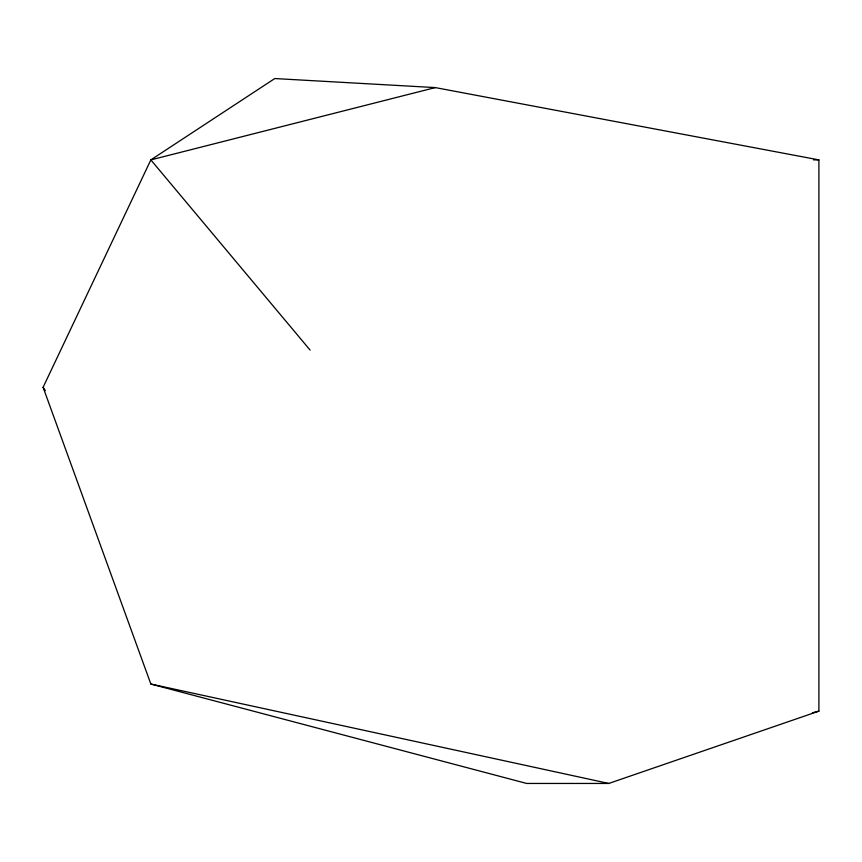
<?xml version="1.0" encoding="UTF-8"?>
<svg xmlns="http://www.w3.org/2000/svg" width="862" height="862" viewBox="0 0 862 862"><rect width="100%" height="100%" fill="white"/><g stroke="black" fill="none" stroke-linecap="round" stroke-linejoin="round"><path stroke-width="1.29" d="M43.1 387.297L150.85 159.89L274.762 78.55L435.267 87.59L818.9 159.89L818.9 711.15L608.787 783.45L526.682 783.45L150.85 684.04L43.1 387.297L45.341 390.637M435.267 87.59L150.85 159.89L310.094 350.08M812.381 712.766L818.9 711.15M813.545 159.89L818.9 159.89M150.85 684.04L608.787 783.45"/></g></svg>
